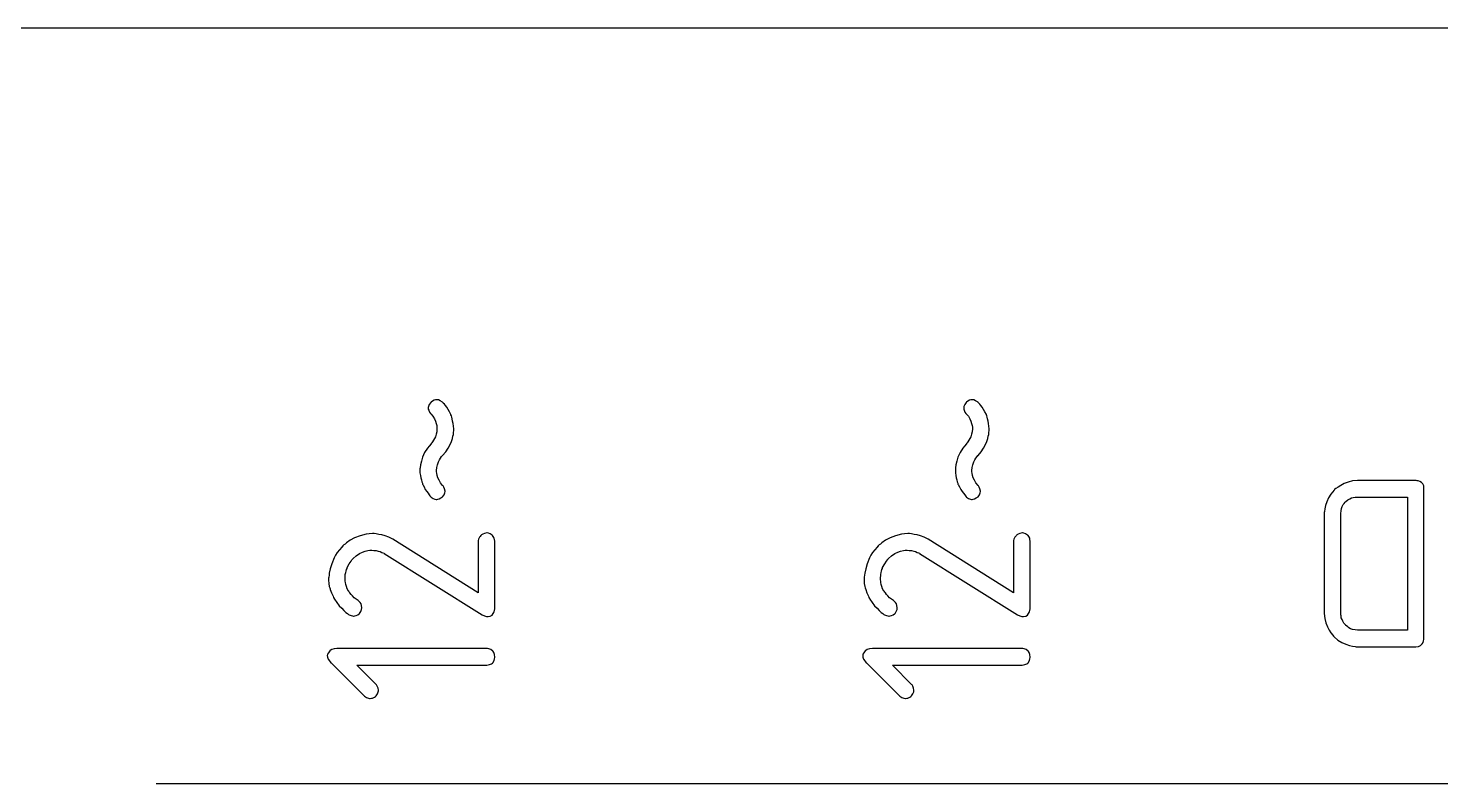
# Model space of a CAD drawing. Header units: inches. Extents: x 0 to 594, y -420 to 0.
# Drawn here: x 229.45 to 242.72, y -33.18 to -26.08 of the extents above; entities that cross this region are included whole.
import ezdxf

# ---------------------------------------------------------------- set-up
doc = ezdxf.new("R2010")
doc.units = ezdxf.units.IN
doc.header["$MEASUREMENT"] = 0

msp = doc.modelspace()

# ---------------------------------------------------------------- linework, layer by layer
at = {"color": 18, "true_color": 0x000000}
for p, q in [((271.562, -26.083), (156.562, -26.083)), ((233.234, -29.597), (233.229, -29.599)), ((233.229, -29.599), (233.229, -29.601)), ((233.246, -29.588), (233.234, -29.597)), ((233.262, -29.578), (233.246, -29.588)), ((233.273, -29.574), (233.262, -29.578)), ((233.285, -29.574), (233.273, -29.574)), ((233.289, -29.574), (233.285, -29.574)), ((233.301, -29.576), (233.289, -29.574)), ((233.317, -29.583), (233.301, -29.576)), ((233.34, -29.597), (233.317, -29.583)), ((233.343, -29.599), (233.34, -29.597)), ((233.347, -29.606), (233.343, -29.599)), ((238.265, -29.597), (238.261, -29.599)), ((238.261, -29.599), (238.261, -29.601)), ((238.277, -29.588), (238.265, -29.597)), ((238.293, -29.578), (238.277, -29.588)), ((238.305, -29.574), (238.293, -29.578)), ((238.316, -29.574), (238.305, -29.574)), ((238.321, -29.574), (238.316, -29.574)), ((238.333, -29.576), (238.321, -29.574)), ((238.349, -29.583), (238.333, -29.576)), ((238.372, -29.597), (238.349, -29.583)), ((238.374, -29.599), (238.372, -29.597)), ((238.379, -29.606), (238.374, -29.599)), ((233.209, -29.636), (233.206, -29.648)), ((233.206, -29.648), (233.206, -29.664)), ((233.206, -29.664), (233.211, -29.673)), ((233.215, -29.62), (233.209, -29.636)), ((233.211, -29.673), (233.218, -29.692)), ((233.229, -29.601), (233.215, -29.62)), ((233.218, -29.692), (233.227, -29.703)), ((233.227, -29.703), (233.229, -29.706)), ((233.229, -29.706), (233.232, -29.708)), ((233.232, -29.708), (233.25, -29.729)), ((233.25, -29.729), (233.264, -29.752)), ((233.357, -29.615), (233.347, -29.606)), ((233.368, -29.629), (233.357, -29.615)), ((233.38, -29.645), (233.368, -29.629)), ((233.394, -29.666), (233.38, -29.645)), ((233.405, -29.687), (233.394, -29.666)), ((233.419, -29.712), (233.405, -29.687)), ((233.419, -29.715), (233.419, -29.712)), ((233.424, -29.724), (233.419, -29.715)), ((233.426, -29.738), (233.424, -29.724)), ((238.24, -29.636), (238.238, -29.648)), ((238.238, -29.648), (238.238, -29.664)), ((238.238, -29.664), (238.242, -29.673)), ((238.247, -29.62), (238.24, -29.636)), ((238.242, -29.673), (238.249, -29.692)), ((238.261, -29.601), (238.247, -29.62)), ((238.249, -29.692), (238.258, -29.703)), ((238.258, -29.703), (238.261, -29.706)), ((238.261, -29.706), (238.263, -29.708)), ((238.263, -29.708), (238.282, -29.729)), ((238.282, -29.729), (238.296, -29.752)), ((238.388, -29.615), (238.379, -29.606)), ((238.4, -29.629), (238.388, -29.615)), ((238.411, -29.645), (238.4, -29.629)), ((238.425, -29.666), (238.411, -29.645)), ((238.437, -29.687), (238.425, -29.666)), ((238.451, -29.712), (238.437, -29.687)), ((238.451, -29.715), (238.451, -29.712)), ((238.455, -29.724), (238.451, -29.715)), ((238.457, -29.738), (238.455, -29.724)), ((233.264, -29.752), (233.273, -29.775)), ((233.273, -29.775), (233.28, -29.798)), ((233.28, -29.798), (233.285, -29.817)), ((233.285, -29.817), (233.287, -29.833)), ((233.287, -29.847), (233.285, -29.874)), ((233.287, -29.833), (233.287, -29.847)), ((233.431, -29.754), (233.426, -29.738)), ((233.435, -29.775), (233.431, -29.754)), ((233.44, -29.798), (233.435, -29.775)), ((233.442, -29.821), (233.44, -29.798)), ((233.445, -29.847), (233.442, -29.821)), ((233.442, -29.898), (233.445, -29.847)), ((238.296, -29.752), (238.305, -29.775)), ((238.305, -29.775), (238.312, -29.798)), ((238.312, -29.798), (238.316, -29.817)), ((238.316, -29.817), (238.319, -29.833)), ((238.319, -29.847), (238.316, -29.874)), ((238.319, -29.833), (238.319, -29.847)), ((238.462, -29.754), (238.457, -29.738)), ((238.467, -29.775), (238.462, -29.754)), ((238.471, -29.798), (238.467, -29.775)), ((238.474, -29.821), (238.471, -29.798)), ((238.476, -29.847), (238.474, -29.821)), ((238.474, -29.898), (238.476, -29.847)), ((233.232, -29.988), (233.213, -30.009)), ((233.234, -29.986), (233.232, -29.988)), ((233.239, -29.979), (233.234, -29.986)), ((233.246, -29.969), (233.239, -29.979)), ((233.255, -29.955), (233.246, -29.969)), ((233.264, -29.939), (233.255, -29.955)), ((233.273, -29.921), (233.264, -29.939)), ((233.28, -29.898), (233.273, -29.921)), ((233.285, -29.874), (233.28, -29.898)), ((233.394, -30.029), (233.412, -29.995)), ((233.412, -29.995), (233.424, -29.965)), ((233.424, -29.965), (233.433, -29.937)), ((233.433, -29.937), (233.438, -29.916)), ((233.438, -29.916), (233.442, -29.902)), ((233.442, -29.902), (233.442, -29.898)), ((238.263, -29.988), (238.245, -30.009)), ((238.265, -29.986), (238.263, -29.988)), ((238.27, -29.979), (238.265, -29.986)), ((238.277, -29.969), (238.27, -29.979)), ((238.286, -29.955), (238.277, -29.969)), ((238.296, -29.939), (238.286, -29.955)), ((238.305, -29.921), (238.296, -29.939)), ((238.312, -29.898), (238.305, -29.921)), ((238.316, -29.874), (238.312, -29.898)), ((238.425, -30.029), (238.444, -29.995)), ((238.444, -29.995), (238.455, -29.965)), ((238.455, -29.965), (238.464, -29.937)), ((238.464, -29.937), (238.469, -29.916)), ((238.469, -29.916), (238.474, -29.902)), ((238.474, -29.902), (238.474, -29.898)), ((233.153, -30.113), (233.141, -30.152)), ((233.171, -30.071), (233.153, -30.113)), ((233.197, -30.029), (233.171, -30.071)), ((233.213, -30.009), (233.197, -30.029)), ((233.31, -30.138), (233.322, -30.122)), ((233.322, -30.122), (233.331, -30.108)), ((233.331, -30.108), (233.338, -30.099)), ((233.338, -30.099), (233.34, -30.097)), ((233.34, -30.097), (233.37, -30.064)), ((233.37, -30.064), (233.394, -30.029)), ((238.184, -30.113), (238.173, -30.152)), ((238.203, -30.071), (238.184, -30.113)), ((238.228, -30.029), (238.203, -30.071)), ((238.245, -30.009), (238.228, -30.029)), ((238.342, -30.138), (238.353, -30.122)), ((238.353, -30.122), (238.363, -30.108)), ((238.363, -30.108), (238.37, -30.099)), ((238.37, -30.099), (238.372, -30.097)), ((238.372, -30.097), (238.402, -30.064)), ((238.402, -30.064), (238.425, -30.029)), ((233.13, -30.215), (233.128, -30.224)), ((233.128, -30.224), (233.128, -30.261)), ((233.128, -30.224), (233.128, -30.224)), ((233.128, -30.261), (233.132, -30.286)), ((233.132, -30.187), (233.13, -30.215)), ((233.141, -30.152), (233.132, -30.187)), ((233.283, -30.238), (233.285, -30.21)), ((233.283, -30.252), (233.283, -30.238)), ((233.285, -30.265), (233.283, -30.252)), ((233.285, -30.21), (233.292, -30.185)), ((233.292, -30.185), (233.301, -30.159)), ((233.301, -30.159), (233.31, -30.138)), ((238.161, -30.215), (238.159, -30.224)), ((238.159, -30.224), (238.159, -30.261)), ((238.159, -30.224), (238.159, -30.224)), ((238.159, -30.261), (238.164, -30.286)), ((238.164, -30.187), (238.161, -30.215)), ((238.173, -30.152), (238.164, -30.187)), ((238.314, -30.238), (238.316, -30.21)), ((238.314, -30.252), (238.314, -30.238)), ((238.316, -30.265), (238.314, -30.252)), ((238.316, -30.21), (238.323, -30.185)), ((238.323, -30.185), (238.333, -30.159)), ((238.333, -30.159), (238.342, -30.138)), ((233.132, -30.286), (233.137, -30.307)), ((233.137, -30.307), (233.141, -30.328)), ((233.141, -30.328), (233.146, -30.344)), ((233.146, -30.344), (233.151, -30.358)), ((233.151, -30.358), (233.153, -30.367)), ((233.153, -30.367), (233.155, -30.37)), ((233.155, -30.37), (233.167, -30.393)), ((233.167, -30.393), (233.178, -30.416)), ((233.289, -30.286), (233.285, -30.265)), ((233.296, -30.307), (233.289, -30.286)), ((233.308, -30.33), (233.296, -30.307)), ((233.322, -30.356), (233.308, -30.33)), ((233.34, -30.379), (233.322, -30.356)), ((233.345, -30.384), (233.34, -30.379)), ((233.352, -30.395), (233.345, -30.384)), ((233.359, -30.411), (233.352, -30.395)), ((238.164, -30.286), (238.168, -30.307)), ((238.168, -30.307), (238.173, -30.328)), ((238.173, -30.328), (238.177, -30.344)), ((238.177, -30.344), (238.182, -30.358)), ((238.182, -30.358), (238.184, -30.367)), ((238.184, -30.367), (238.187, -30.37)), ((238.187, -30.37), (238.198, -30.393)), ((238.198, -30.393), (238.21, -30.416)), ((238.321, -30.286), (238.316, -30.265)), ((238.328, -30.307), (238.321, -30.286)), ((238.339, -30.33), (238.328, -30.307)), ((238.353, -30.356), (238.339, -30.33)), ((238.372, -30.379), (238.353, -30.356)), ((238.376, -30.384), (238.372, -30.379)), ((238.383, -30.395), (238.376, -30.384)), ((238.39, -30.411), (238.383, -30.395)), ((241.756, -30.395), (241.735, -30.409)), ((241.781, -30.379), (241.756, -30.395)), ((241.814, -30.361), (241.781, -30.379)), ((241.851, -30.347), (241.814, -30.361)), ((241.892, -30.337), (241.851, -30.347)), ((241.939, -30.333), (241.892, -30.337)), ((242.489, -30.333), (241.939, -30.333)), ((242.499, -30.335), (242.489, -30.333)), ((242.51, -30.337), (242.499, -30.335)), ((242.524, -30.342), (242.51, -30.337)), ((242.54, -30.351), (242.524, -30.342)), ((242.552, -30.365), (242.54, -30.351)), ((242.561, -30.384), (242.552, -30.365)), ((242.563, -30.409), (242.561, -30.384)), ((233.178, -30.416), (233.192, -30.437)), ((233.192, -30.437), (233.204, -30.453)), ((233.204, -30.453), (233.215, -30.467)), ((233.215, -30.467), (233.222, -30.478)), ((233.222, -30.478), (233.229, -30.485)), ((233.229, -30.485), (233.232, -30.488)), ((233.232, -30.488), (233.252, -30.502)), ((233.252, -30.502), (233.269, -30.508)), ((233.269, -30.508), (233.28, -30.511)), ((233.28, -30.511), (233.283, -30.511)), ((233.283, -30.511), (233.285, -30.511)), ((233.285, -30.511), (233.296, -30.508)), ((233.296, -30.508), (233.308, -30.506)), ((233.308, -30.506), (233.324, -30.497)), ((233.324, -30.497), (233.336, -30.49)), ((233.336, -30.49), (233.34, -30.485)), ((233.34, -30.485), (233.354, -30.467)), ((233.354, -30.467), (233.361, -30.448)), ((233.364, -30.432), (233.359, -30.411)), ((233.361, -30.448), (233.364, -30.437)), ((233.364, -30.437), (233.364, -30.432)), ((238.21, -30.416), (238.224, -30.437)), ((238.224, -30.437), (238.235, -30.453)), ((238.235, -30.453), (238.247, -30.467)), ((238.247, -30.467), (238.254, -30.478)), ((238.254, -30.478), (238.261, -30.485)), ((238.261, -30.485), (238.263, -30.488)), ((238.263, -30.488), (238.284, -30.502)), ((238.284, -30.502), (238.3, -30.508)), ((238.3, -30.508), (238.312, -30.511)), ((238.312, -30.511), (238.314, -30.511)), ((238.314, -30.511), (238.316, -30.511)), ((238.316, -30.511), (238.328, -30.508)), ((238.328, -30.508), (238.339, -30.506)), ((238.339, -30.506), (238.356, -30.497)), ((238.356, -30.497), (238.367, -30.49)), ((238.367, -30.49), (238.372, -30.485)), ((238.372, -30.485), (238.386, -30.467)), ((238.386, -30.467), (238.393, -30.448)), ((238.395, -30.432), (238.39, -30.411)), ((238.393, -30.448), (238.395, -30.437)), ((238.395, -30.437), (238.395, -30.432)), ((241.666, -30.497), (241.649, -30.534)), ((241.689, -30.46), (241.666, -30.497)), ((241.719, -30.423), (241.689, -30.46)), ((241.723, -30.418), (241.719, -30.423)), ((241.735, -30.409), (241.723, -30.418)), ((241.825, -30.532), (241.828, -30.529)), ((241.828, -30.529), (241.846, -30.516)), ((241.846, -30.516), (241.865, -30.506)), ((241.865, -30.506), (241.883, -30.497)), ((241.883, -30.497), (241.899, -30.492)), ((241.899, -30.492), (241.915, -30.49)), ((241.915, -30.49), (241.927, -30.488)), ((241.927, -30.488), (242.408, -30.488)), ((242.408, -30.488), (242.408, -31.74)), ((242.563, -31.816), (242.563, -30.409)), ((241.629, -30.624), (241.626, -30.634)), ((241.626, -30.634), (241.626, -30.641)), ((241.626, -30.641), (241.626, -30.643)), ((241.626, -30.643), (241.626, -30.645)), ((241.626, -30.645), (241.626, -31.582)), ((241.631, -30.599), (241.629, -30.624)), ((241.638, -30.569), (241.631, -30.599)), ((241.649, -30.534), (241.638, -30.569)), ((241.781, -30.643), (241.784, -30.617)), ((241.781, -31.582), (241.781, -30.643)), ((241.784, -30.617), (241.788, -30.597)), ((241.788, -30.597), (241.795, -30.576)), ((241.795, -30.576), (241.804, -30.56)), ((241.804, -30.56), (241.814, -30.548)), ((241.814, -30.548), (241.821, -30.536)), ((241.821, -30.536), (241.825, -30.532)), ((232.438, -30.92), (232.424, -30.93)), ((232.473, -30.895), (232.438, -30.92)), ((232.514, -30.872), (232.473, -30.895)), ((232.565, -30.853), (232.514, -30.872)), ((232.621, -30.837), (232.565, -30.853)), ((232.651, -30.835), (232.621, -30.837)), ((232.681, -30.832), (232.651, -30.835)), ((232.686, -30.832), (232.681, -30.832)), ((232.697, -30.832), (232.686, -30.832)), ((232.716, -30.835), (232.697, -30.832)), ((232.741, -30.839), (232.716, -30.835)), ((232.769, -30.844), (232.741, -30.839)), ((232.801, -30.853), (232.769, -30.844)), ((232.836, -30.867), (232.801, -30.853)), ((232.873, -30.883), (232.836, -30.867)), ((233.676, -31.388), (232.873, -30.883)), ((233.678, -30.883), (233.676, -30.897)), ((233.676, -30.897), (233.676, -31.388)), ((233.687, -30.865), (233.678, -30.883)), ((233.692, -30.858), (233.687, -30.865)), ((233.701, -30.849), (233.692, -30.858)), ((233.706, -30.844), (233.701, -30.849)), ((233.718, -30.837), (233.706, -30.844)), ((233.734, -30.83), (233.718, -30.837)), ((233.755, -30.825), (233.734, -30.83)), ((233.759, -30.825), (233.755, -30.825)), ((233.771, -30.828), (233.759, -30.825)), ((233.787, -30.835), (233.771, -30.828)), ((233.806, -30.846), (233.787, -30.835)), ((233.81, -30.849), (233.806, -30.846)), ((233.817, -30.86), (233.81, -30.849)), ((233.826, -30.876), (233.817, -30.86)), ((233.829, -30.888), (233.826, -30.876)), ((233.831, -30.902), (233.829, -30.888)), ((233.831, -31.54), (233.831, -30.902)), ((237.469, -30.92), (237.456, -30.93)), ((237.504, -30.895), (237.469, -30.92)), ((237.546, -30.872), (237.504, -30.895)), ((237.597, -30.853), (237.546, -30.872)), ((237.652, -30.837), (237.597, -30.853)), ((237.682, -30.835), (237.652, -30.837)), ((237.712, -30.832), (237.682, -30.835)), ((237.717, -30.832), (237.712, -30.832)), ((237.729, -30.832), (237.717, -30.832)), ((237.747, -30.835), (237.729, -30.832)), ((237.773, -30.839), (237.747, -30.835)), ((237.8, -30.844), (237.773, -30.839)), ((237.833, -30.853), (237.8, -30.844)), ((237.867, -30.867), (237.833, -30.853)), ((237.904, -30.883), (237.867, -30.867)), ((238.707, -31.388), (237.904, -30.883)), ((238.71, -30.883), (238.707, -30.897)), ((238.707, -30.897), (238.707, -31.388)), ((238.719, -30.865), (238.71, -30.883)), ((238.724, -30.858), (238.719, -30.865)), ((238.733, -30.849), (238.724, -30.858)), ((238.737, -30.844), (238.733, -30.849)), ((238.749, -30.837), (238.737, -30.844)), ((238.765, -30.83), (238.749, -30.837)), ((238.786, -30.825), (238.765, -30.83)), ((238.791, -30.825), (238.786, -30.825)), ((238.802, -30.828), (238.791, -30.825)), ((238.818, -30.835), (238.802, -30.828)), ((238.837, -30.846), (238.818, -30.835)), ((238.842, -30.849), (238.837, -30.846)), ((238.849, -30.86), (238.842, -30.849)), ((238.858, -30.876), (238.849, -30.86)), ((238.86, -30.888), (238.858, -30.876)), ((238.862, -30.902), (238.86, -30.888)), ((238.862, -31.54), (238.862, -30.902)), ((232.32, -31.061), (232.299, -31.115)), ((232.334, -31.036), (232.32, -31.061)), ((232.35, -31.011), (232.334, -31.036)), ((232.371, -30.985), (232.35, -31.011)), ((232.392, -30.96), (232.371, -30.985)), ((232.394, -30.957), (232.392, -30.96)), ((232.396, -30.955), (232.394, -30.957)), ((232.403, -30.948), (232.396, -30.955)), ((232.413, -30.939), (232.403, -30.948)), ((232.424, -30.93), (232.413, -30.939)), ((232.5, -31.066), (232.528, -31.041)), ((232.528, -31.041), (232.558, -31.02)), ((232.558, -31.02), (232.588, -31.006)), ((232.588, -31.006), (232.614, -30.997)), ((232.614, -30.997), (232.639, -30.992)), ((232.639, -30.992), (232.658, -30.987)), ((232.658, -30.987), (232.669, -30.987)), ((232.669, -30.987), (232.672, -30.987)), ((232.672, -30.987), (232.674, -30.987)), ((232.674, -30.987), (232.695, -30.99)), ((232.695, -30.99), (232.716, -30.992)), ((232.716, -30.992), (232.736, -30.997)), ((232.736, -30.997), (232.753, -31.001)), ((232.753, -31.001), (232.769, -31.008)), ((232.769, -31.008), (232.78, -31.013)), ((232.78, -31.013), (232.79, -31.015)), ((232.79, -31.015), (232.792, -31.018)), ((232.792, -31.018), (233.711, -31.594)), ((237.351, -31.061), (237.331, -31.115)), ((237.365, -31.036), (237.351, -31.061)), ((237.382, -31.011), (237.365, -31.036)), ((237.402, -30.985), (237.382, -31.011)), ((237.423, -30.96), (237.402, -30.985)), ((237.425, -30.957), (237.423, -30.96)), ((237.428, -30.955), (237.425, -30.957)), ((237.435, -30.948), (237.428, -30.955)), ((237.444, -30.939), (237.435, -30.948)), ((237.456, -30.93), (237.444, -30.939)), ((237.532, -31.066), (237.56, -31.041)), ((237.56, -31.041), (237.59, -31.02)), ((237.59, -31.02), (237.62, -31.006)), ((237.62, -31.006), (237.645, -30.997)), ((237.645, -30.997), (237.671, -30.992)), ((237.671, -30.992), (237.689, -30.987)), ((237.689, -30.987), (237.701, -30.987)), ((237.701, -30.987), (237.703, -30.987)), ((237.703, -30.987), (237.705, -30.987)), ((237.705, -30.987), (237.726, -30.99)), ((237.726, -30.99), (237.747, -30.992)), ((237.747, -30.992), (237.768, -30.997)), ((237.768, -30.997), (237.784, -31.001)), ((237.784, -31.001), (237.8, -31.008)), ((237.8, -31.008), (237.812, -31.013)), ((237.812, -31.013), (237.821, -31.015)), ((237.821, -31.015), (237.823, -31.018)), ((237.823, -31.018), (238.742, -31.594)), ((232.285, -31.163), (232.276, -31.205)), ((232.299, -31.115), (232.285, -31.163)), ((232.431, -31.198), (232.433, -31.184)), ((232.433, -31.184), (232.438, -31.17)), ((232.438, -31.17), (232.443, -31.161)), ((232.443, -31.161), (232.445, -31.154)), ((232.445, -31.152), (232.463, -31.117)), ((232.445, -31.154), (232.445, -31.152)), ((232.463, -31.117), (232.48, -31.092)), ((232.48, -31.092), (232.489, -31.08)), ((232.489, -31.08), (232.493, -31.073)), ((232.493, -31.073), (232.498, -31.068)), ((232.498, -31.068), (232.5, -31.066)), ((237.317, -31.163), (237.307, -31.205)), ((237.331, -31.115), (237.317, -31.163)), ((237.462, -31.198), (237.465, -31.184)), ((237.465, -31.184), (237.469, -31.17)), ((237.469, -31.17), (237.474, -31.161)), ((237.474, -31.161), (237.476, -31.154)), ((237.476, -31.152), (237.495, -31.117)), ((237.476, -31.154), (237.476, -31.152)), ((237.495, -31.117), (237.511, -31.092)), ((237.511, -31.092), (237.52, -31.08)), ((237.52, -31.08), (237.525, -31.073)), ((237.525, -31.073), (237.53, -31.068)), ((237.53, -31.068), (237.532, -31.066)), ((232.271, -31.24), (232.269, -31.251)), ((232.269, -31.251), (232.269, -31.27)), ((232.269, -31.251), (232.269, -31.251)), ((232.269, -31.27), (232.271, -31.3)), ((232.274, -31.223), (232.271, -31.24)), ((232.271, -31.3), (232.276, -31.33)), ((232.276, -31.205), (232.274, -31.223)), ((232.424, -31.258), (232.426, -31.217)), ((232.424, -31.267), (232.424, -31.258)), ((232.426, -31.279), (232.424, -31.267)), ((232.426, -31.217), (232.431, -31.198)), ((232.429, -31.293), (232.426, -31.279)), ((232.431, -31.311), (232.429, -31.293)), ((232.438, -31.33), (232.431, -31.311)), ((237.303, -31.24), (237.301, -31.251)), ((237.301, -31.251), (237.301, -31.27)), ((237.301, -31.251), (237.301, -31.251)), ((237.301, -31.27), (237.303, -31.3)), ((237.305, -31.223), (237.303, -31.24)), ((237.303, -31.3), (237.307, -31.33)), ((237.307, -31.205), (237.305, -31.223)), ((237.456, -31.258), (237.458, -31.217)), ((237.456, -31.267), (237.456, -31.258)), ((237.458, -31.279), (237.456, -31.267)), ((237.458, -31.217), (237.462, -31.198)), ((237.46, -31.293), (237.458, -31.279)), ((237.462, -31.311), (237.46, -31.293)), ((237.469, -31.33), (237.462, -31.311)), ((232.276, -31.33), (232.281, -31.341)), ((232.281, -31.341), (232.283, -31.351)), ((232.283, -31.351), (232.285, -31.355)), ((232.285, -31.355), (232.285, -31.358)), ((232.285, -31.358), (232.297, -31.39)), ((232.297, -31.39), (232.311, -31.42)), ((232.311, -31.42), (232.315, -31.432)), ((232.315, -31.432), (232.32, -31.441)), ((232.32, -31.441), (232.322, -31.446)), ((232.322, -31.446), (232.325, -31.448)), ((232.325, -31.448), (232.345, -31.48)), ((232.445, -31.351), (232.438, -31.33)), ((232.456, -31.372), (232.445, -31.351)), ((232.459, -31.374), (232.456, -31.372)), ((232.463, -31.381), (232.459, -31.374)), ((232.47, -31.39), (232.463, -31.381)), ((232.48, -31.404), (232.47, -31.39)), ((232.493, -31.418), (232.48, -31.404)), ((232.51, -31.434), (232.493, -31.418)), ((232.547, -31.462), (232.51, -31.434)), ((237.307, -31.33), (237.312, -31.341)), ((237.312, -31.341), (237.314, -31.351)), ((237.314, -31.351), (237.317, -31.355)), ((237.317, -31.355), (237.317, -31.358)), ((237.317, -31.358), (237.328, -31.39)), ((237.328, -31.39), (237.342, -31.42)), ((237.342, -31.42), (237.347, -31.432)), ((237.347, -31.432), (237.351, -31.441)), ((237.351, -31.441), (237.354, -31.446)), ((237.354, -31.446), (237.356, -31.448)), ((237.356, -31.448), (237.377, -31.48)), ((237.476, -31.351), (237.469, -31.33)), ((237.488, -31.372), (237.476, -31.351)), ((237.49, -31.374), (237.488, -31.372)), ((237.495, -31.381), (237.49, -31.374)), ((237.502, -31.39), (237.495, -31.381)), ((237.511, -31.404), (237.502, -31.39)), ((237.525, -31.418), (237.511, -31.404)), ((237.541, -31.434), (237.525, -31.418)), ((237.578, -31.462), (237.541, -31.434)), ((232.345, -31.48), (232.369, -31.51)), ((232.369, -31.51), (232.392, -31.534)), ((232.392, -31.534), (232.413, -31.554)), ((232.413, -31.554), (232.431, -31.573)), ((232.431, -31.573), (232.447, -31.584)), ((232.447, -31.584), (232.456, -31.591)), ((232.456, -31.591), (232.461, -31.594)), ((232.544, -31.594), (232.556, -31.587)), ((232.549, -31.464), (232.547, -31.462)), ((232.556, -31.469), (232.549, -31.464)), ((232.565, -31.478), (232.556, -31.469)), ((232.556, -31.587), (232.561, -31.582)), ((232.561, -31.582), (232.572, -31.564)), ((232.574, -31.492), (232.565, -31.478)), ((232.572, -31.564), (232.579, -31.545)), ((232.581, -31.527), (232.574, -31.492)), ((232.579, -31.545), (232.581, -31.531)), ((232.581, -31.531), (232.581, -31.527)), ((233.806, -31.598), (233.815, -31.584)), ((233.815, -31.584), (233.824, -31.568)), ((233.824, -31.568), (233.829, -31.554)), ((233.829, -31.554), (233.831, -31.54)), ((237.377, -31.48), (237.4, -31.51)), ((237.4, -31.51), (237.423, -31.534)), ((237.423, -31.534), (237.444, -31.554)), ((237.444, -31.554), (237.462, -31.573)), ((237.462, -31.573), (237.479, -31.584)), ((237.479, -31.584), (237.488, -31.591)), ((237.488, -31.591), (237.493, -31.594)), ((237.576, -31.594), (237.587, -31.587)), ((237.581, -31.464), (237.578, -31.462)), ((237.587, -31.469), (237.581, -31.464)), ((237.597, -31.478), (237.587, -31.469)), ((237.587, -31.587), (237.592, -31.582)), ((237.592, -31.582), (237.604, -31.564)), ((237.606, -31.492), (237.597, -31.478)), ((237.604, -31.564), (237.611, -31.545)), ((237.613, -31.527), (237.606, -31.492)), ((237.611, -31.545), (237.613, -31.531)), ((237.613, -31.531), (237.613, -31.527)), ((238.837, -31.598), (238.846, -31.584)), ((238.846, -31.584), (238.855, -31.568)), ((238.855, -31.568), (238.86, -31.554)), ((238.86, -31.554), (238.862, -31.54)), ((241.626, -31.582), (241.631, -31.629)), ((241.781, -31.585), (241.781, -31.582)), ((241.781, -31.594), (241.781, -31.585)), ((232.461, -31.594), (232.48, -31.601)), ((232.48, -31.601), (232.493, -31.605)), ((232.493, -31.605), (232.503, -31.608)), ((232.503, -31.608), (232.505, -31.608)), ((232.505, -31.608), (232.517, -31.605)), ((232.517, -31.605), (232.528, -31.603)), ((232.528, -31.603), (232.544, -31.594)), ((233.711, -31.594), (233.734, -31.605)), ((233.734, -31.605), (233.752, -31.61)), ((233.752, -31.61), (233.764, -31.612)), ((233.764, -31.612), (233.768, -31.612)), ((233.768, -31.612), (233.789, -31.608)), ((233.789, -31.608), (233.806, -31.598)), ((237.493, -31.594), (237.511, -31.601)), ((237.511, -31.601), (237.525, -31.605)), ((237.525, -31.605), (237.534, -31.608)), ((237.534, -31.608), (237.537, -31.608)), ((237.537, -31.608), (237.548, -31.605)), ((237.548, -31.605), (237.56, -31.603)), ((237.56, -31.603), (237.576, -31.594)), ((238.742, -31.594), (238.765, -31.605)), ((238.765, -31.605), (238.784, -31.61)), ((238.784, -31.61), (238.795, -31.612)), ((238.795, -31.612), (238.8, -31.612)), ((238.8, -31.612), (238.821, -31.608)), ((238.821, -31.608), (238.837, -31.598)), ((241.631, -31.629), (241.64, -31.67)), ((241.64, -31.67), (241.656, -31.707)), ((241.656, -31.707), (241.673, -31.74)), ((241.784, -31.605), (241.781, -31.594)), ((241.786, -31.622), (241.784, -31.605)), ((241.793, -31.638), (241.786, -31.622)), ((241.8, -31.656), (241.793, -31.638)), ((241.811, -31.675), (241.8, -31.656)), ((241.828, -31.693), (241.811, -31.675)), ((241.83, -31.696), (241.828, -31.693)), ((241.834, -31.7), (241.83, -31.696)), ((241.846, -31.707), (241.834, -31.7)), ((241.858, -31.716), (241.846, -31.707)), ((241.874, -31.726), (241.858, -31.716)), ((241.673, -31.74), (241.689, -31.765)), ((241.689, -31.765), (241.705, -31.786)), ((241.705, -31.786), (241.714, -31.797)), ((241.714, -31.797), (241.719, -31.802)), ((241.719, -31.802), (241.753, -31.832)), ((241.753, -31.832), (241.791, -31.855)), ((241.791, -31.855), (241.828, -31.872)), ((241.892, -31.733), (241.874, -31.726)), ((241.915, -31.737), (241.892, -31.733)), ((241.939, -31.74), (241.915, -31.737)), ((241.915, -31.737), (241.915, -31.737)), ((242.408, -31.74), (241.939, -31.74)), ((242.545, -31.869), (242.554, -31.855)), ((242.554, -31.855), (242.559, -31.841)), ((242.559, -31.841), (242.561, -31.828)), ((242.561, -31.828), (242.563, -31.818)), ((242.563, -31.818), (242.563, -31.816)), ((232.26, -31.966), (232.257, -31.976)), ((232.257, -31.976), (232.257, -31.978)), ((232.257, -31.976), (232.257, -31.976)), ((232.257, -31.978), (232.26, -31.992)), ((232.267, -31.952), (232.26, -31.966)), ((232.281, -31.934), (232.267, -31.952)), ((232.285, -31.932), (232.281, -31.934)), ((232.299, -31.922), (232.285, -31.932)), ((232.32, -31.915), (232.299, -31.922)), ((232.348, -31.913), (232.32, -31.915)), ((233.755, -31.913), (232.348, -31.913)), ((233.757, -31.913), (233.755, -31.913)), ((233.762, -31.913), (233.757, -31.913)), ((233.775, -31.915), (233.762, -31.913)), ((233.794, -31.922), (233.775, -31.915)), ((233.812, -31.936), (233.794, -31.922)), ((233.815, -31.941), (233.812, -31.936)), ((233.822, -31.95), (233.815, -31.941)), ((233.829, -31.969), (233.822, -31.95)), ((233.831, -31.992), (233.829, -31.969)), ((237.291, -31.966), (237.289, -31.976)), ((237.289, -31.976), (237.289, -31.978)), ((237.289, -31.976), (237.289, -31.976)), ((237.289, -31.978), (237.291, -31.992)), ((237.298, -31.952), (237.291, -31.966)), ((237.312, -31.934), (237.298, -31.952)), ((237.317, -31.932), (237.312, -31.934)), ((237.331, -31.922), (237.317, -31.932)), ((237.351, -31.915), (237.331, -31.922)), ((237.379, -31.913), (237.351, -31.915)), ((238.786, -31.913), (237.379, -31.913)), ((238.788, -31.913), (238.786, -31.913)), ((238.793, -31.913), (238.788, -31.913)), ((238.807, -31.915), (238.793, -31.913)), ((238.825, -31.922), (238.807, -31.915)), ((238.844, -31.936), (238.825, -31.922)), ((238.846, -31.941), (238.844, -31.936)), ((238.853, -31.95), (238.846, -31.941)), ((238.86, -31.969), (238.853, -31.95)), ((238.862, -31.992), (238.86, -31.969)), ((241.828, -31.872), (241.862, -31.883)), ((241.862, -31.883), (241.892, -31.89)), ((241.892, -31.89), (241.918, -31.892)), ((241.918, -31.892), (241.927, -31.895)), ((241.927, -31.895), (242.487, -31.895)), ((241.927, -31.895), (241.927, -31.895)), ((242.487, -31.895), (242.512, -31.892)), ((242.512, -31.892), (242.531, -31.883)), ((242.531, -31.883), (242.545, -31.869)), ((232.26, -31.992), (232.262, -32.003)), ((232.262, -32.003), (232.264, -32.013)), ((232.264, -32.013), (232.267, -32.015)), ((232.267, -32.015), (232.274, -32.026)), ((232.274, -32.026), (232.283, -32.038)), ((232.283, -32.038), (232.29, -32.045)), ((232.29, -32.045), (232.292, -32.047)), ((232.292, -32.047), (232.607, -32.36)), ((232.716, -32.249), (232.535, -32.068)), ((232.535, -32.068), (233.755, -32.068)), ((233.755, -32.068), (233.78, -32.063)), ((233.78, -32.063), (233.799, -32.056)), ((233.799, -32.056), (233.808, -32.05)), ((233.808, -32.05), (233.812, -32.045)), ((233.812, -32.045), (233.824, -32.026)), ((233.824, -32.026), (233.829, -32.01)), ((233.829, -32.01), (233.831, -31.996)), ((233.831, -31.996), (233.831, -31.992)), ((237.291, -31.992), (237.294, -32.003)), ((237.294, -32.003), (237.296, -32.013)), ((237.296, -32.013), (237.298, -32.015)), ((237.298, -32.015), (237.305, -32.026)), ((237.305, -32.026), (237.314, -32.038)), ((237.314, -32.038), (237.321, -32.045)), ((237.321, -32.045), (237.324, -32.047)), ((237.324, -32.047), (237.638, -32.36)), ((237.747, -32.249), (237.567, -32.068)), ((237.567, -32.068), (238.786, -32.068)), ((238.786, -32.068), (238.812, -32.063)), ((238.812, -32.063), (238.83, -32.056)), ((238.83, -32.056), (238.839, -32.05)), ((238.839, -32.05), (238.844, -32.045)), ((238.844, -32.045), (238.855, -32.026)), ((238.855, -32.026), (238.86, -32.01)), ((238.86, -32.01), (238.862, -31.996)), ((238.862, -31.996), (238.862, -31.992)), ((232.72, -32.253), (232.716, -32.249)), ((232.727, -32.265), (232.72, -32.253)), ((237.752, -32.253), (237.747, -32.249)), ((237.759, -32.265), (237.752, -32.253)), ((232.607, -32.36), (232.625, -32.373)), ((232.625, -32.373), (232.644, -32.38)), ((232.644, -32.38), (232.655, -32.383)), ((232.655, -32.383), (232.658, -32.383)), ((232.658, -32.383), (232.66, -32.383)), ((232.66, -32.383), (232.672, -32.38)), ((232.672, -32.38), (232.681, -32.378)), ((232.681, -32.378), (232.699, -32.369)), ((232.699, -32.369), (232.711, -32.362)), ((232.711, -32.362), (232.713, -32.357)), ((232.713, -32.357), (232.716, -32.357)), ((232.716, -32.357), (232.73, -32.339)), ((232.734, -32.283), (232.727, -32.265)), ((232.73, -32.339), (232.736, -32.32)), ((232.739, -32.304), (232.734, -32.283)), ((232.736, -32.32), (232.739, -32.309)), ((232.739, -32.309), (232.739, -32.304)), ((237.638, -32.36), (237.657, -32.373)), ((237.657, -32.373), (237.675, -32.38)), ((237.675, -32.38), (237.687, -32.383)), ((237.687, -32.383), (237.689, -32.383)), ((237.689, -32.383), (237.692, -32.383)), ((237.692, -32.383), (237.703, -32.38)), ((237.703, -32.38), (237.712, -32.378)), ((237.712, -32.378), (237.731, -32.369)), ((237.731, -32.369), (237.742, -32.362)), ((237.742, -32.362), (237.745, -32.357)), ((237.745, -32.357), (237.747, -32.357)), ((237.747, -32.357), (237.761, -32.339)), ((237.766, -32.283), (237.759, -32.265)), ((237.761, -32.339), (237.768, -32.32)), ((237.77, -32.304), (237.766, -32.283)), ((237.768, -32.32), (237.77, -32.309)), ((237.77, -32.309), (237.77, -32.304)), ((256.04, -33.183), (230.648, -33.183))]:
    msp.add_line(p, q, dxfattribs=at)
at = {"color": 7, "true_color": 0xffffff}
msp.add_line((271.562, -26.083), (156.562, -26.083), dxfattribs=at)

doc.saveas('drawing.dxf')
